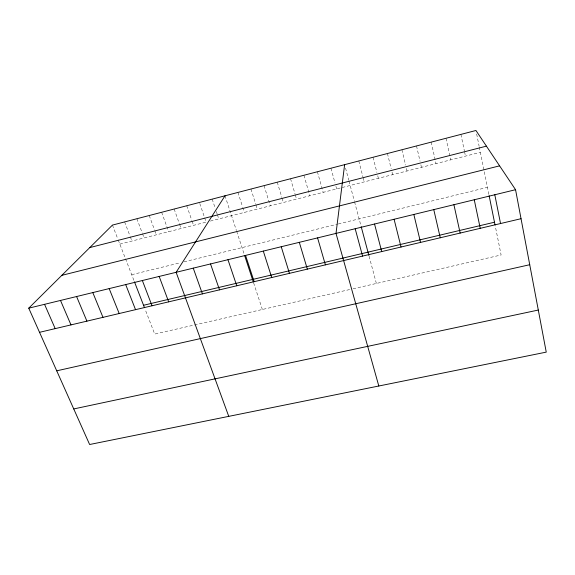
<?xml version="1.0" encoding="UTF-8"?>
<svg xmlns="http://www.w3.org/2000/svg" width="575" height="575" viewBox="0 0 575 575"><rect width="100%" height="100%" fill="white"/><g stroke="black" fill="none" stroke-linecap="round" stroke-linejoin="round"><path stroke-width="0.43" stroke-dasharray="2.88 2.16" d="M119.83 244.123L206.138 222.144L199.41 202.458M210.357 221.073L480.362 152.325M131.689 274.699L179.939 262.854M184.022 261.848L337.446 224.171M338.28 223.97L487.435 187.335M349.607 289.57L154.711 334.053L145.116 309.307M353.043 288.787L501.113 254.991L495.176 225.616M112.448 225.091L117.904 239.157M118.227 239.983L134.147 281.038M124.624 221.921L130.015 236.052M130.331 236.886L131.919 241.047M136.886 218.73L142.212 232.932M142.521 233.766L144.088 237.942M149.227 215.517L154.481 229.792M154.79 230.632L156.335 234.83M161.647 212.29L168.662 231.689M174.146 209.034L179.343 223.653M179.63 224.466L181.075 228.527M186.738 205.757L191.856 220.448M192.143 221.267L193.567 225.35M212.168 199.137L215.208 208.208M216.308 211.507L217.142 213.979M217.415 214.798L218.795 218.924M225.005 195.795L236.418 230.525M236.684 231.344L244.202 254.215M253.611 282.85L262.358 309.487M237.935 192.431L242.492 206.583M242.758 207.417L244.368 212.412M250.959 189.046L255.702 204.103M255.968 204.944L257.284 209.127M264.062 185.632L270.286 205.814M277.258 182.196L281.843 197.412M282.102 198.253L283.374 202.479M290.548 178.739L295.054 194.027M295.306 194.882L296.556 199.123M303.923 175.26L309.824 195.744M317.393 171.752L323.186 192.345M330.956 168.223L334.981 182.886M335.922 186.336L336.634 188.923M345.546 168.137L348.788 180.27M349.018 181.139L354.329 200.998M354.559 201.854L360.949 225.759M369.085 256.206L376.373 283.461M358.786 160.978L362.926 176.877M363.141 177.711L364.234 181.894M373.06 157.27L376.891 172.407M377.746 175.77L378.386 178.293M387.442 153.525L391.18 168.741M392.013 172.126L392.639 174.663M401.925 149.752L405.576 165.054M406.388 168.453L406.992 171.005M416.508 145.957L420.073 161.345M420.864 164.759L421.453 167.325M431.207 142.133L436.022 163.616M446.013 138.28L450.692 159.879M460.92 134.399L464.377 150.909M464.564 151.771L465.47 156.12M476.653 133.982L479.126 146.215M479.298 147.085L488.966 194.896"/><path stroke-width="0.86" d="M344.619 164.673L336.008 233.4L378.81 386.005M225.005 195.795L176.13 272.306L228.757 416.365M28.75 308.171L112.448 225.091L475.949 130.489L515.559 189.707L546.25 352.13L89.628 444.511L28.75 308.171L515.559 189.707M89.786 247.588L486.421 146.151M61.82 275.339L499.596 165.852M143.549 305.268L494.486 222.223M39.531 332.321L521.036 218.701M56.724 370.825L529.733 264.723M73.744 408.94L538.301 310.047M44.555 304.319L55.193 328.62M60.497 300.445L70.984 324.897M76.583 296.527L86.911 321.137M92.805 292.582L102.983 317.35M109.171 288.6L119.19 313.519M125.688 284.582L135.542 309.666M134.457 281.829L144.483 307.69M142.356 280.528L152.037 305.771M159.167 276.431L168.683 301.846M193.25 268.137L202.414 293.882M210.522 263.939L219.513 289.85M227.959 259.692L236.763 285.775M245.554 255.415L254.164 281.671M244.742 255.868L253.331 282.009M263.307 251.088L271.731 277.524M281.232 246.732L289.455 273.341M299.316 242.327L307.345 269.122M317.58 237.885L325.4 264.859M355.178 228.735L362.581 256.091M361.179 226.622L368.87 255.393M374.541 224.027L381.714 251.577M394.091 219.269L401.041 247.013M413.835 214.461L420.548 242.413M433.773 209.609L440.256 237.763M453.912 204.714L460.151 233.069M474.253 199.762L480.247 228.325M489.138 195.73L495.003 224.768M494.802 194.76L500.537 223.538"/></g></svg>
